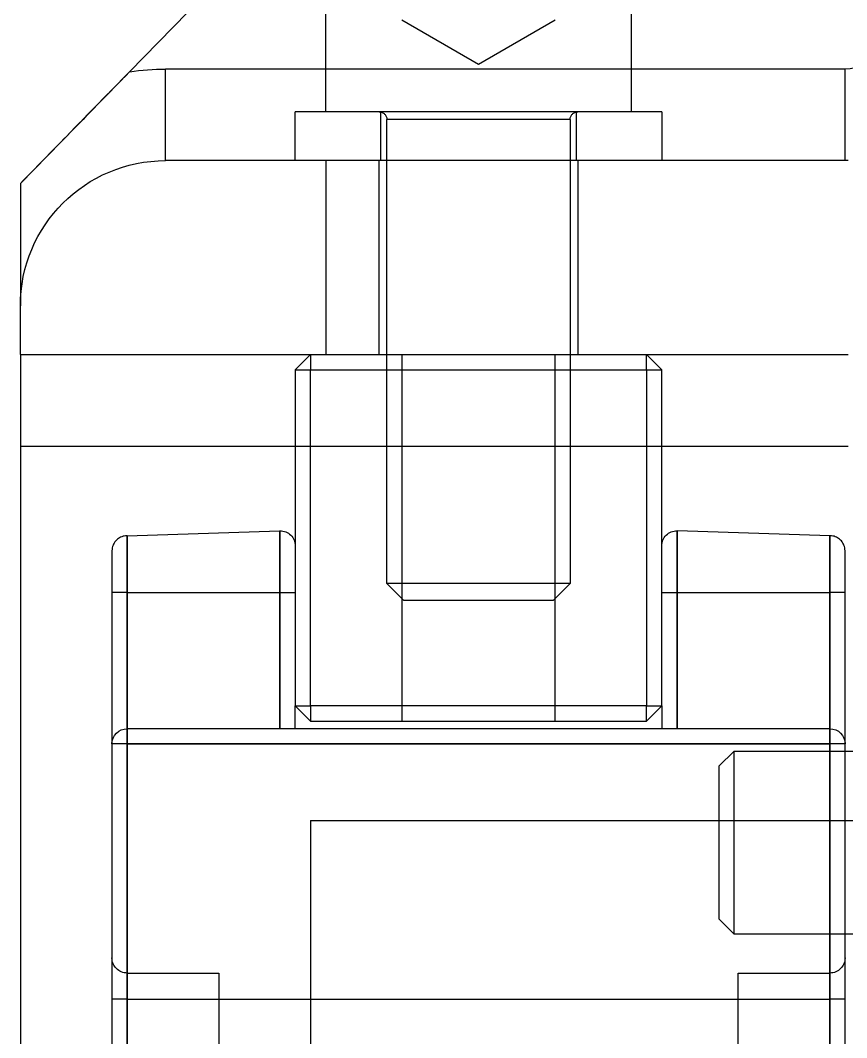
# Model space of a CAD drawing. Header units: metres. Extents: x 0 to 63075, y 0 to 44550.
# Drawn here: x 40518.39 to 40545.44, y 16460.02 to 16493.33 of the extents above; entities that cross this region are included whole.
import ezdxf

# ---------------------------------------------------------------- set-up
doc = ezdxf.new("R2010")
doc.units = ezdxf.units.M
doc.header["$LTSCALE"] = 75
doc.linetypes.add('HIDDEN2', pattern=[4.7625, 3.175, -1.5875])
for name, color, linetype in [('SDM', 7, 'Continuous'), ('SL4', 4, 'Continuous'), ('ST1', 7, 'HIDDEN2')]:
    doc.layers.add(name, color=color, linetype=linetype)

# ---------------------------------------------------------------- blocks, each defined once
blk = doc.blocks.new('A$C3224c420')
at = {"layer": 'SL4'}
for p, q in [((346.869, 1577.531), (372.29, 1551.509)), ((355.865, 1555.6), (355.865, 1550.2)), ((365.865, 1550.2), (365.865, 1555.6)), ((348.878, 1551.6), (348.878, 1548.6)), ((348.878, 1551.6), (355.865, 1551.6)), ((365.865, 1551.6), (371.108, 1551.6)), ((371.108, 1548.6), (371.108, 1551.6)), ((354.865, 1550.2), (354.865, 1548.6)), ((354.865, 1550.2), (366.865, 1550.2)), ((366.865, 1548.6), (366.865, 1550.2)), ((348.762, 1548.601), (348.878, 1548.6)), ((348.878, 1548.6), (365.865, 1548.6)), ((365.865, 1548.6), (365.865, 1542.25)), ((365.865, 1548.6), (371.108, 1548.6)), ((375.865, 1542.25), (375.865, 1543.843)), ((365.865, 1542.25), (348.762, 1542.25)), ((354.865, 1541.75), (355.365, 1542.25)), ((355.365, 1541.75), (355.365, 1542.25)), ((375.865, 1542.25), (365.865, 1542.25)), ((366.365, 1542.25), (366.365, 1541.75)), ((366.365, 1542.25), (366.865, 1541.75)), ((375.865, 1542.25), (375.865, 1539.25)), ((354.865, 1530.75), (354.865, 1541.75)), ((355.365, 1541.75), (354.865, 1541.75)), ((355.365, 1541.75), (355.365, 1530.75)), ((366.365, 1541.75), (355.365, 1541.75)), ((366.365, 1530.75), (366.365, 1541.75)), ((366.865, 1541.75), (366.365, 1541.75)), ((366.865, 1541.75), (366.865, 1530.75)), ((354.865, 1539.25), (348.762, 1539.25)), ((375.865, 1539.25), (366.865, 1539.25)), ((375.865, 1539.25), (375.865, 1509)), ((349.349, 1536.32), (349.365, 1536.32)), ((349.365, 1536.32), (354.349, 1536.483)), ((349.365, 1536.32), (349.365, 1534.46)), ((354.365, 1536.483), (354.349, 1536.483)), ((354.365, 1534.46), (354.365, 1536.483)), ((367.365, 1536.483), (367.365, 1534.46)), ((367.381, 1536.483), (367.365, 1536.483)), ((372.365, 1536.32), (367.381, 1536.483)), ((372.365, 1534.46), (372.365, 1536.32)), ((372.365, 1536.32), (372.381, 1536.32)), ((348.865, 1534.46), (348.865, 1535.82)), ((372.865, 1535.82), (372.865, 1534.46)), ((348.865, 1534.46), (349.365, 1534.46)), ((348.865, 1529.5), (348.865, 1534.46)), ((354.365, 1534.46), (349.365, 1534.46)), ((349.365, 1534.46), (349.365, 1530)), ((354.865, 1534.46), (354.365, 1534.46)), ((354.365, 1530), (354.365, 1534.46)), ((367.365, 1534.46), (366.865, 1534.46)), ((372.365, 1534.46), (367.365, 1534.46)), ((367.365, 1534.46), (367.365, 1530)), ((372.365, 1530), (372.365, 1534.46)), ((372.365, 1534.46), (372.865, 1534.46)), ((372.865, 1534.46), (372.865, 1529.5)), ((354.865, 1530.75), (354.865, 1530)), ((355.365, 1530.75), (354.865, 1530.75)), ((355.365, 1530.25), (354.865, 1530.75)), ((355.365, 1530.25), (355.365, 1530.75)), ((355.365, 1530.75), (366.365, 1530.75)), ((366.365, 1530.75), (366.365, 1530.25)), ((366.865, 1530.75), (366.365, 1530.25)), ((366.865, 1530.75), (366.365, 1530.75)), ((366.865, 1530), (366.865, 1530.75)), ((366.365, 1530.25), (355.365, 1530.25)), ((349.365, 1529.5), (349.365, 1530)), ((349.365, 1530), (372.365, 1530)), ((372.365, 1529.5), (372.365, 1530)), ((348.865, 1529.5), (349.365, 1529.5)), ((348.865, 1518.71), (348.865, 1529.5)), ((349.365, 1529.5), (349.365, 1518.71)), ((372.365, 1529.5), (349.365, 1529.5)), ((372.365, 1518.71), (372.365, 1529.5)), ((372.365, 1529.5), (372.865, 1529.5)), ((372.865, 1529.5), (372.865, 1518.71))]:
    blk.add_line(p, q, dxfattribs=at)
for centre, radius, start, end in [((348.878, 1553.362), 1.763, 180, 270), ((371.108, 1543.843), 7.757, 81.2317, 90), ((371.108, 1543.843), 4.757, 0, 90), ((349.365, 1529.5), 0.5, 90, 180), ((372.365, 1529.5), 0.5, 0, 90)]:
    blk.add_arc(centre, radius, start, end, dxfattribs=at)
for points, knots in [([(372.29, 1551.509), (372.957, 1550.827), (374.075, 1549.682), (375.35, 1548.377), (375.865, 1547.85)], [0, 0, 0, 0, 0.595978, 1, 1, 1, 1]), ([(375.865, 1547.85), (375.865, 1547.041), (375.865, 1545.794), (375.865, 1544.35), (375.865, 1543.843)], [0, 0, 0, 0, 0.648144, 1, 1, 1, 1]), ([(348.865, 1535.82), (348.865, 1535.822), (348.865, 1535.857), (348.875, 1535.948), (348.929, 1536.084), (349.039, 1536.21), (349.183, 1536.298), (349.294, 1536.313), (349.349, 1536.32)], [0, 0, 0, 0, 0.00841, 0.140315, 0.359805, 0.574575, 0.787251, 1, 1, 1, 1]), ([(354.865, 1535.983), (354.858, 1536.049), (354.844, 1536.18), (354.728, 1536.345), (354.563, 1536.461), (354.431, 1536.476), (354.365, 1536.483)], [0, 0, 0, 0, 0.2499999, 0.4999999, 0.7499999, 1, 1, 1, 1]), ([(367.365, 1536.483), (367.299, 1536.476), (367.168, 1536.461), (367.003, 1536.346), (366.888, 1536.183), (366.873, 1536.053), (366.865, 1535.988)], [0, 0, 0, 0, 0.25, 0.5, 0.75, 1, 1, 1, 1]), ([(372.381, 1536.32), (372.436, 1536.313), (372.547, 1536.298), (372.691, 1536.21), (372.801, 1536.084), (372.855, 1535.948), (372.865, 1535.857), (372.865, 1535.822), (372.865, 1535.82)], [0, 0, 0, 0, 0.212749, 0.425425, 0.640195, 0.859685, 0.99159, 1, 1, 1, 1])]:
    blk.add_open_spline(points, degree=3, knots=knots, dxfattribs=at)
at = {"layer": 'ST1'}
for p, q in [((358.355, 1553.2), (360.865, 1551.751)), ((360.865, 1551.751), (363.375, 1553.2)), ((355.865, 1551.6), (365.865, 1551.6)), ((372.29, 1551.509), (375.865, 1547.85)), ((357.665, 1550.2), (357.665, 1548.6)), ((364.065, 1548.6), (364.065, 1550.2)), ((357.865, 1549.95), (363.865, 1549.95)), ((357.865, 1549.95), (357.865, 1534.754)), ((363.865, 1534.754), (363.865, 1549.95)), ((357.615, 1548.6), (357.615, 1542.25)), ((364.115, 1542.25), (364.115, 1548.6)), ((358.365, 1542.25), (358.365, 1530.25)), ((363.365, 1530.25), (363.365, 1542.25)), ((366.865, 1539.25), (354.865, 1539.25)), ((349.365, 1534.46), (349.365, 1536.32)), ((354.365, 1536.483), (354.365, 1534.46)), ((367.365, 1534.46), (367.365, 1536.483)), ((372.365, 1536.32), (372.365, 1534.46)), ((357.865, 1534.754), (363.865, 1534.754)), ((357.865, 1534.754), (358.42, 1534.2)), ((363.311, 1534.2), (363.865, 1534.754)), ((348.865, 1534.46), (349.365, 1534.46)), ((349.365, 1530), (349.365, 1534.46)), ((354.365, 1534.46), (349.365, 1534.46)), ((354.865, 1534.46), (354.365, 1534.46)), ((354.365, 1534.46), (354.365, 1530)), ((358.42, 1534.2), (363.311, 1534.2)), ((367.365, 1534.46), (366.865, 1534.46)), ((367.365, 1530), (367.365, 1534.46)), ((372.365, 1534.46), (367.365, 1534.46)), ((372.365, 1534.46), (372.865, 1534.46)), ((372.365, 1534.46), (372.365, 1530)), ((349.365, 1530), (349.365, 1529.5)), ((372.365, 1530), (372.365, 1529.5)), ((352.5, 1529.27), (333.25, 1529.27)), ((348.865, 1529.5), (349.365, 1529.5)), ((349.365, 1529.5), (372.365, 1529.5)), ((349.365, 1521.15), (349.365, 1529.5)), ((352.5, 1523.27), (352.5, 1529.27)), ((353, 1528.77), (352.5, 1529.27)), ((372.365, 1529.5), (372.365, 1521.15)), ((372.365, 1529.5), (372.865, 1529.5)), ((353, 1528.77), (353, 1523.77)), ((366.365, 1527), (337.765, 1527)), ((366.365, 1527), (366.365, 1457)), ((352.5, 1523.27), (353, 1523.77)), ((333.25, 1523.27), (352.5, 1523.27)), ((352.365, 1522), (349.365, 1522)), ((349.365, 1521.956), (349.365, 1462.044)), ((352.365, 1462), (352.365, 1522)), ((369.365, 1522), (369.365, 1462)), ((372.365, 1522), (369.365, 1522)), ((372.365, 1462.044), (372.365, 1521.956)), ((348.865, 1521.15), (349.365, 1521.15)), ((349.365, 1517.5), (349.365, 1521.15)), ((372.365, 1521.15), (349.365, 1521.15)), ((372.365, 1521.15), (372.865, 1521.15)), ((372.365, 1521.15), (372.365, 1517.5))]:
    blk.add_line(p, q, dxfattribs=at)
for centre, radius, start, end in [((357.615, 1549.95), 0.25, 0, 90), ((364.115, 1549.95), 0.25, 90, 180), ((349.365, 1522.5), 0.5, 180, 270), ((372.365, 1522.5), 0.5, 270, 0)]:
    blk.add_arc(centre, radius, start, end, dxfattribs=at)

msp = doc.modelspace()

# ---------------------------------------------------------------- block references
at = {"layer": 'SDM', "xscale": -1}
msp.add_blockref('A$C3224c420', (40894.255, 14940.137), dxfattribs=at)

doc.saveas('drawing.dxf')
